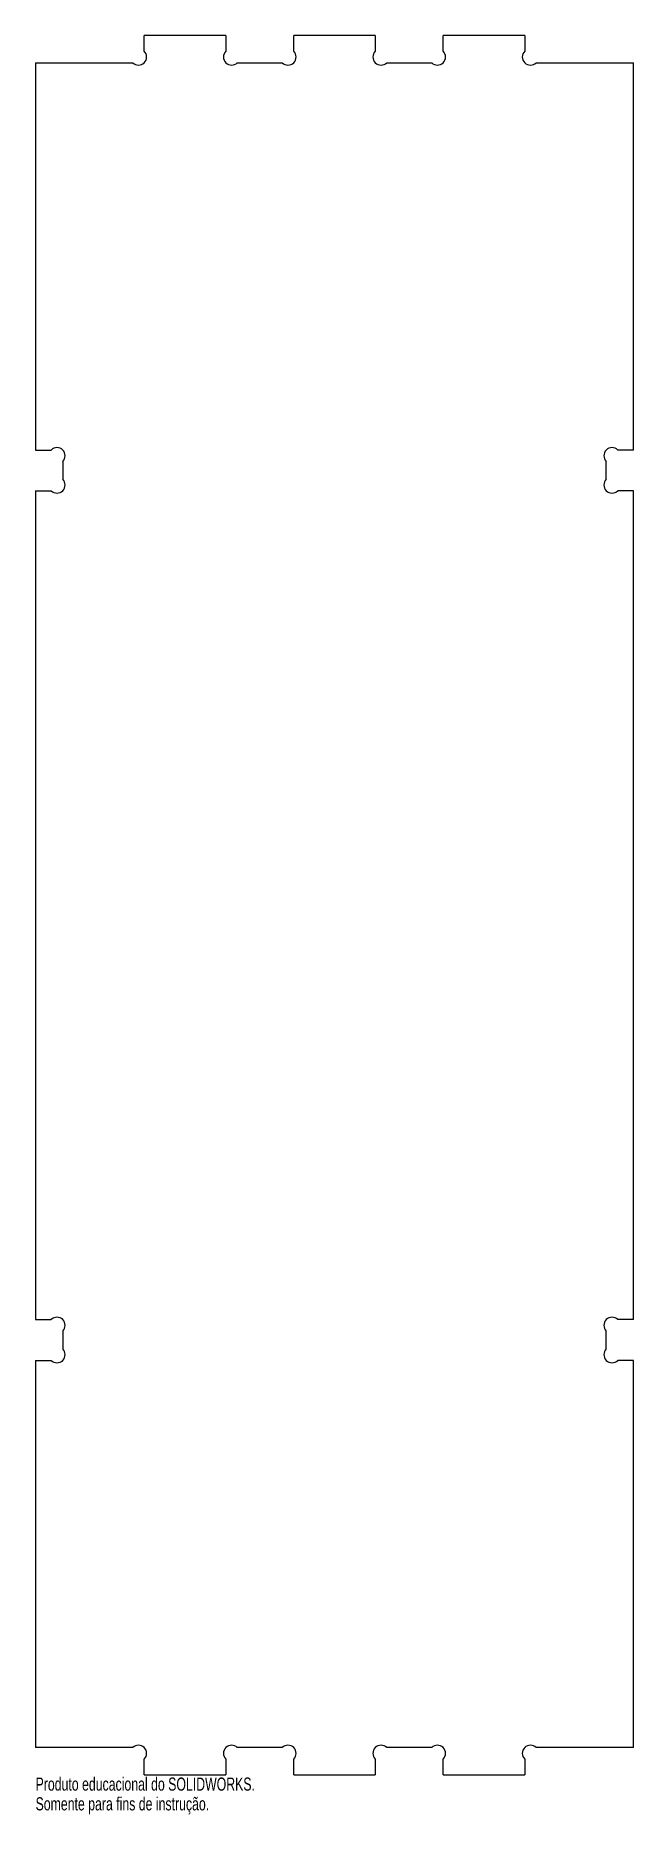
# Model space of a CAD drawing. Header units: millimetres. Extents: x -249 to -29, y -243 to 412.
import ezdxf

# ---------------------------------------------------------------- set-up
doc = ezdxf.new("R2010")
doc.units = ezdxf.units.MM
doc.styles.add('SLDTEXTSTYLE0', font='TXT', dxfattribs={"width": 0.7})

msp = doc.modelspace()

# ---------------------------------------------------------------- linework, layer by layer
at = {"color": 7, "linetype": 'Continuous', "lineweight": 25}
for p, q in [((-178.64, 411.53), (-208.64, 411.53)), ((-208.64, 405.78), (-208.64, 411.53)), ((-178.64, 411.53), (-178.64, 405.78)), ((-123.64, 411.53), (-153.64, 411.53)), ((-153.64, 405.78), (-153.64, 411.53)), ((-123.64, 411.53), (-123.64, 405.78)), ((-68.64, 411.53), (-98.64, 411.53)), ((-98.64, 405.78), (-98.64, 411.53)), ((-68.64, 411.53), (-68.64, 405.78)), ((-248.64, 401.53), (-212.88, 401.53)), ((-248.64, 401.53), (-248.64, 259.03)), ((-174.4, 401.53), (-157.88, 401.53)), ((-119.4, 401.53), (-102.88, 401.53)), ((-64.4, 401.53), (-28.64, 401.53)), ((-28.64, 259.03), (-28.64, 401.53)), ((-248.64, 259.03), (-242.88, 259.03)), ((-28.64, 259.03), (-34.4, 259.03)), ((-238.64, 254.79), (-238.64, 248.28)), ((-38.64, 248.28), (-38.64, 254.79)), ((-248.64, 244.03), (-242.88, 244.03)), ((-248.64, 244.03), (-248.64, -60.97)), ((-28.64, 244.03), (-34.4, 244.03)), ((-28.64, -60.97), (-28.64, 244.03)), ((-248.64, -60.97), (-242.88, -60.97)), ((-238.64, -65.21), (-238.64, -71.72)), ((-38.64, -71.72), (-38.64, -65.21)), ((-28.64, -60.97), (-34.4, -60.97)), ((-248.64, -75.97), (-242.88, -75.97)), ((-248.64, -75.97), (-248.64, -218.47)), ((-28.64, -75.97), (-34.4, -75.97)), ((-28.64, -218.47), (-28.64, -75.97)), ((-212.88, -218.47), (-248.64, -218.47)), ((-157.88, -218.47), (-174.4, -218.47)), ((-102.88, -218.47), (-119.4, -218.47)), ((-28.64, -218.47), (-64.4, -218.47)), ((-208.64, -228.47), (-208.64, -222.71)), ((-208.64, -228.47), (-178.64, -228.47)), ((-178.64, -222.71), (-178.64, -228.47)), ((-153.64, -228.47), (-153.64, -222.71)), ((-153.64, -228.47), (-123.64, -228.47)), ((-123.64, -222.71), (-123.64, -228.47)), ((-98.64, -228.47), (-98.64, -222.71)), ((-98.64, -228.47), (-68.64, -228.47)), ((-68.64, -222.71), (-68.64, -228.47))]:
    msp.add_line(p, q, dxfattribs=at)
for centre, start, end in [((-210.76, 403.66), 225, 45), ((-176.52, 403.66), 135, 315), ((-155.76, 403.66), 225, 45), ((-121.52, 403.66), 135, 315), ((-100.76, 403.66), 225, 45), ((-66.52, 403.66), 135, 315), ((-240.76, 256.91), 315, 135), ((-36.52, 256.91), 45, 225), ((-240.76, 246.16), 225, 45), ((-36.52, 246.16), 135, 315), ((-240.76, -63.09), 315, 135), ((-36.52, -63.09), 45, 225), ((-240.76, -73.84), 225, 45), ((-36.52, -73.84), 135, 315), ((-210.76, -220.59), 315, 135), ((-176.52, -220.59), 45, 225), ((-155.76, -220.59), 315, 135), ((-121.52, -220.59), 45, 225), ((-100.76, -220.59), 315, 135), ((-66.52, -220.59), 45, 225)]:
    msp.add_arc(centre, 3, start, end, dxfattribs=at)

# ---------------------------------------------------------------- texts
at = {"color": 7, "linetype": 'Continuous', "char_height": 4.8336, "attachment_point": 1, "style": 'SLDTEXTSTYLE0'}
for s, insert in [('Produto educacional do SOLIDWORKS.', (-248.64, -229.48)), ('Somente para fins de instrução.', (-248.64, -236.74))]:
    msp.add_mtext(s, dxfattribs=dict(at, insert=insert))

doc.saveas('drawing.dxf')
